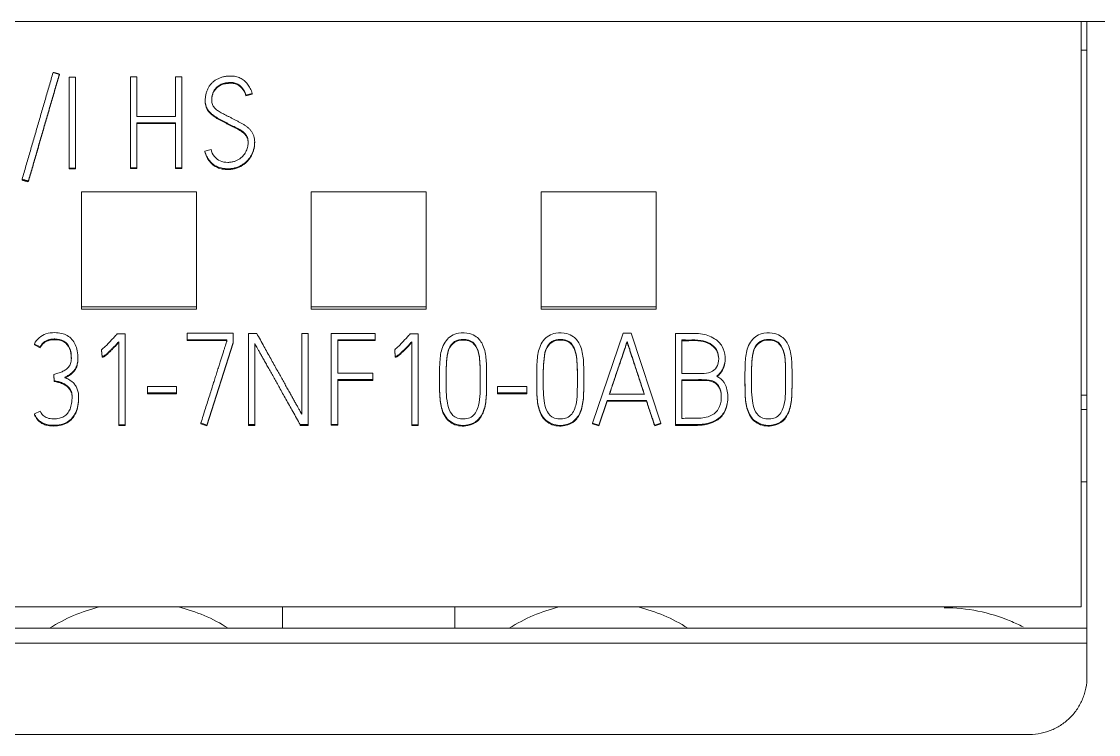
# Model space of a CAD drawing. Header units: millimetres. Extents: x 4137 to 6698, y 1400 to 3585.
# Drawn here: x 5436.01 to 5454.75, y 3075.38 to 3087.78 of the extents above; entities that cross this region are included whole.
import ezdxf

# ---------------------------------------------------------------- set-up
doc = ezdxf.new("R2010")
doc.units = ezdxf.units.MM
doc.layers.add('000-PI-Oprema', color=30, linetype='Continuous', lineweight=5)

msp = doc.modelspace()

# ---------------------------------------------------------------- linework, layer by layer
at = {"layer": '000-PI-Oprema', "color": 0, "linetype": 'ByBlock', "lineweight": 0}
for p, q in [((5454.448, 3087.785), (5429.648, 3087.785)), ((5454.448, 3087.785), (5454.548, 3087.785)), ((5454.448, 3077.602), (5454.448, 3087.785)), ((5459.448, 3087.785), (5454.548, 3087.785)), ((5454.548, 3087.285), (5454.448, 3087.285)), ((5436.664, 3086.87), (5436.664, 3086.858)), ((5437.904, 3086.822), (5437.904, 3085.239)), ((5438.015, 3086.822), (5437.904, 3086.822)), ((5438.015, 3086.135), (5438.015, 3086.822)), ((5438.798, 3086.822), (5438.685, 3086.822)), ((5438.685, 3086.822), (5438.685, 3086.135)), ((5438.798, 3085.239), (5438.798, 3086.822)), ((5439.912, 3086.503), (5440.021, 3086.533)), ((5439.912, 3086.49), (5440.021, 3086.521)), ((5439.912, 3086.503), (5439.912, 3086.49)), ((5440.021, 3086.533), (5440.021, 3086.521)), ((5439.202, 3086.413), (5439.202, 3086.401)), ((5438.685, 3086.135), (5438.015, 3086.135)), ((5438.015, 3085.239), (5438.015, 3086.023)), ((5438.015, 3086.023), (5438.685, 3086.023)), ((5438.015, 3086.01), (5438.685, 3086.01)), ((5438.685, 3086.023), (5438.685, 3085.239)), ((5440.063, 3085.675), (5440.063, 3085.688)), ((5439.304, 3085.561), (5439.196, 3085.53)), ((5439.196, 3085.53), (5439.196, 3085.517)), ((5436.835, 3085.237), (5436.835, 3085.224)), ((5436.945, 3085.237), (5436.945, 3085.224)), ((5437.904, 3085.239), (5437.904, 3085.226)), ((5437.904, 3085.239), (5438.015, 3085.239)), ((5437.904, 3085.226), (5438.015, 3085.226)), ((5438.015, 3085.239), (5438.015, 3085.226)), ((5438.685, 3085.239), (5438.685, 3085.226)), ((5438.685, 3085.239), (5438.798, 3085.239)), ((5438.685, 3085.226), (5438.798, 3085.226)), ((5438.798, 3085.239), (5438.798, 3085.226)), ((5436.016, 3085.041), (5436.016, 3085.028)), ((5436.124, 3085.01), (5436.124, 3084.998)), ((5437.048, 3084.82), (5437.048, 3082.822)), ((5439.048, 3084.82), (5437.048, 3084.82)), ((5439.048, 3082.822), (5439.048, 3084.82)), ((5441.048, 3084.82), (5441.048, 3082.822)), ((5443.048, 3084.82), (5441.048, 3084.82)), ((5443.048, 3082.822), (5443.048, 3084.82)), ((5445.048, 3084.82), (5445.048, 3082.822)), ((5447.048, 3084.82), (5445.048, 3084.82)), ((5447.048, 3082.822), (5447.048, 3084.82)), ((5437.048, 3082.822), (5437.048, 3082.783)), ((5437.048, 3082.822), (5439.048, 3082.822)), ((5437.048, 3082.783), (5439.048, 3082.783)), ((5439.048, 3082.822), (5439.048, 3082.783)), ((5441.048, 3082.822), (5441.048, 3082.783)), ((5441.048, 3082.822), (5443.048, 3082.822)), ((5441.048, 3082.783), (5443.048, 3082.783)), ((5443.048, 3082.822), (5443.048, 3082.783)), ((5445.048, 3082.822), (5445.048, 3082.783)), ((5445.048, 3082.822), (5447.048, 3082.822)), ((5445.048, 3082.783), (5447.048, 3082.783)), ((5447.048, 3082.822), (5447.048, 3082.783)), ((5437.669, 3082.352), (5437.809, 3082.352)), ((5437.809, 3082.352), (5437.809, 3080.771)), ((5438.889, 3082.363), (5438.889, 3082.25)), ((5439.688, 3082.363), (5438.889, 3082.363)), ((5439.688, 3082.202), (5439.688, 3082.363)), ((5439.955, 3082.36), (5439.955, 3080.773)), ((5440.099, 3082.36), (5439.955, 3082.36)), ((5440.995, 3082.36), (5440.882, 3082.36)), ((5440.882, 3082.36), (5440.882, 3080.956)), ((5440.995, 3080.773), (5440.995, 3082.36)), ((5441.397, 3082.36), (5441.397, 3080.778)), ((5442.158, 3082.36), (5441.397, 3082.36)), ((5442.158, 3082.248), (5442.158, 3082.36)), ((5442.768, 3082.352), (5442.908, 3082.352)), ((5442.908, 3082.352), (5442.908, 3080.771)), ((5446.474, 3082.363), (5445.944, 3080.798)), ((5446.616, 3082.363), (5446.474, 3082.363)), ((5447.134, 3080.798), (5446.616, 3082.363)), ((5447.384, 3080.773), (5447.384, 3082.358)), ((5436.229, 3082.176), (5436.229, 3082.163)), ((5436.229, 3082.176), (5436.331, 3082.125)), ((5436.229, 3082.163), (5436.331, 3082.112)), ((5436.331, 3082.125), (5436.331, 3082.112)), ((5437.698, 3080.771), (5437.698, 3082.215)), ((5438.889, 3082.25), (5438.889, 3082.238)), ((5438.889, 3082.25), (5439.577, 3082.25)), ((5438.889, 3082.238), (5439.577, 3082.238)), ((5439.233, 3080.767), (5439.688, 3082.202)), ((5439.233, 3080.754), (5439.688, 3082.189)), ((5439.577, 3082.25), (5439.577, 3082.22)), ((5439.688, 3082.202), (5439.688, 3082.189)), ((5440.066, 3080.773), (5440.066, 3082.182)), ((5441.51, 3081.667), (5441.51, 3082.248)), ((5441.51, 3082.248), (5442.158, 3082.248)), ((5441.51, 3082.236), (5442.158, 3082.236)), ((5442.158, 3082.248), (5442.158, 3082.236)), ((5442.797, 3080.771), (5442.797, 3082.215)), ((5446.545, 3082.222), (5446.545, 3082.209)), ((5447.497, 3082.246), (5447.497, 3081.665)), ((5436.985, 3081.915), (5436.985, 3081.936)), ((5437.4, 3082.077), (5437.4, 3082.064)), ((5437.407, 3081.96), (5437.4, 3082.077)), ((5437.407, 3081.947), (5437.4, 3082.064)), ((5437.407, 3081.96), (5437.407, 3081.947)), ((5442.5, 3082.077), (5442.5, 3082.064)), ((5442.507, 3081.96), (5442.5, 3082.077)), ((5442.507, 3081.947), (5442.5, 3082.064)), ((5442.507, 3081.96), (5442.507, 3081.947)), ((5448.252, 3081.91), (5448.252, 3081.931)), ((5436.568, 3081.647), (5436.568, 3081.635)), ((5436.568, 3081.647), (5436.575, 3081.537)), ((5436.568, 3081.635), (5436.575, 3081.525)), ((5442.118, 3081.667), (5441.51, 3081.667)), ((5441.51, 3080.778), (5441.51, 3081.557)), ((5441.51, 3081.557), (5442.118, 3081.557)), ((5442.118, 3081.557), (5442.118, 3081.667)), ((5442.118, 3081.557), (5442.118, 3081.544)), ((5443.281, 3081.624), (5443.281, 3081.612)), ((5444.1, 3081.581), (5444.1, 3081.593)), ((5444.972, 3081.624), (5444.972, 3081.612)), ((5445.791, 3081.581), (5445.791, 3081.593)), ((5447.497, 3081.555), (5447.497, 3080.883)), ((5448.596, 3081.624), (5448.596, 3081.612)), ((5449.415, 3081.581), (5449.415, 3081.593)), ((5436.575, 3081.537), (5436.575, 3081.525)), ((5438.199, 3081.436), (5438.199, 3081.324)), ((5438.705, 3081.436), (5438.199, 3081.436)), ((5438.705, 3081.324), (5438.705, 3081.436)), ((5441.51, 3081.544), (5442.118, 3081.544)), ((5444.291, 3081.436), (5444.291, 3081.324)), ((5444.797, 3081.436), (5444.291, 3081.436)), ((5444.797, 3081.324), (5444.797, 3081.436)), ((5436.999, 3081.228), (5436.999, 3081.25)), ((5438.199, 3081.324), (5438.199, 3081.311)), ((5438.199, 3081.324), (5438.705, 3081.324)), ((5438.199, 3081.311), (5438.705, 3081.311)), ((5438.705, 3081.324), (5438.705, 3081.311)), ((5444.291, 3081.324), (5444.291, 3081.311)), ((5444.291, 3081.324), (5444.797, 3081.324)), ((5444.291, 3081.311), (5444.797, 3081.311)), ((5444.797, 3081.324), (5444.797, 3081.311)), ((5446.051, 3080.762), (5446.197, 3081.192)), ((5446.051, 3080.75), (5446.197, 3081.179)), ((5446.197, 3081.192), (5446.197, 3081.179)), ((5446.197, 3081.192), (5446.883, 3081.192)), ((5446.197, 3081.179), (5446.883, 3081.179)), ((5446.845, 3081.304), (5446.235, 3081.304)), ((5446.883, 3081.192), (5446.883, 3081.179)), ((5448.297, 3081.238), (5448.297, 3081.251)), ((5454.448, 3081.285), (5454.548, 3081.285)), ((5436.331, 3081.009), (5436.229, 3080.963)), ((5454.448, 3081.035), (5454.548, 3081.035)), ((5436.229, 3080.963), (5436.229, 3080.95)), ((5439.127, 3080.802), (5439.127, 3080.789)), ((5439.127, 3080.802), (5439.233, 3080.767)), ((5437.698, 3080.771), (5437.698, 3080.759)), ((5437.809, 3080.771), (5437.698, 3080.771)), ((5437.809, 3080.759), (5437.698, 3080.759)), ((5437.809, 3080.771), (5437.809, 3080.759)), ((5439.127, 3080.789), (5439.233, 3080.754)), ((5439.233, 3080.767), (5439.233, 3080.754)), ((5439.955, 3080.773), (5440.066, 3080.773)), ((5439.955, 3080.773), (5439.955, 3080.761)), ((5439.955, 3080.761), (5440.066, 3080.761)), ((5440.066, 3080.773), (5440.066, 3080.761)), ((5440.856, 3080.773), (5440.856, 3080.761)), ((5440.856, 3080.773), (5440.995, 3080.773)), ((5440.856, 3080.761), (5440.995, 3080.761)), ((5440.995, 3080.773), (5440.995, 3080.761)), ((5441.397, 3080.778), (5441.397, 3080.765)), ((5441.397, 3080.778), (5441.51, 3080.778)), ((5441.397, 3080.765), (5441.51, 3080.765)), ((5441.51, 3080.778), (5441.51, 3080.765)), ((5442.908, 3080.771), (5442.797, 3080.771)), ((5442.797, 3080.771), (5442.797, 3080.759)), ((5442.908, 3080.759), (5442.797, 3080.759)), ((5442.908, 3080.771), (5442.908, 3080.759)), ((5445.944, 3080.798), (5445.944, 3080.785)), ((5445.944, 3080.798), (5446.051, 3080.762)), ((5445.944, 3080.785), (5446.051, 3080.75)), ((5446.051, 3080.762), (5446.051, 3080.75)), ((5447.025, 3080.762), (5447.134, 3080.798)), ((5447.025, 3080.75), (5447.134, 3080.785)), ((5447.025, 3080.762), (5447.025, 3080.75)), ((5447.134, 3080.798), (5447.134, 3080.785)), ((5447.384, 3080.773), (5447.384, 3080.761)), ((5454.448, 3079.78), (5454.548, 3079.78)), ((5454.448, 3077.602), (5429.648, 3077.602)), ((5440.548, 3077.602), (5440.548, 3077.234)), ((5443.548, 3077.602), (5443.548, 3077.234)), ((5454.548, 3077.234), (5429.548, 3077.234)), ((5454.548, 3076.97), (5429.548, 3076.97)), ((5430.548, 3075.385), (5453.548, 3075.385)), ((5453.552, 3075.385), (5453.551, 3075.385))]:
    msp.add_line(p, q, dxfattribs=at)
for centre, start, end in [((5438.048, 3074.785), 103.753, 122.3801), ((5438.048, 3074.785), 57.6199, 76.247), ((5446.048, 3074.785), 103.753, 122.3801), ((5446.048, 3074.785), 57.6199, 76.247)]:
    msp.add_arc(centre, 2.9, start, end, dxfattribs=at)
for points, knots in [([(5454.548, 3076.97), (5454.548, 3079.491), (5454.548, 3083.097), (5454.548, 3086.7), (5454.548, 3087.785)], [0, 0, 0, 0, 0.698854, 1, 1, 1, 1]), ([(5440.021, 3086.533), (5440.012, 3086.564), (5439.99, 3086.622), (5439.942, 3086.698), (5439.883, 3086.76), (5439.814, 3086.805), (5439.735, 3086.832), (5439.657, 3086.839), (5439.586, 3086.835), (5439.523, 3086.825), (5439.466, 3086.809), (5439.413, 3086.786), (5439.365, 3086.757), (5439.323, 3086.723), (5439.288, 3086.682), (5439.257, 3086.637), (5439.233, 3086.586), (5439.215, 3086.531), (5439.205, 3086.472), (5439.201, 3086.413), (5439.205, 3086.359), (5439.216, 3086.311), (5439.235, 3086.269), (5439.261, 3086.232), (5439.292, 3086.198), (5439.327, 3086.167), (5439.365, 3086.139), (5439.407, 3086.112), (5439.452, 3086.088), (5439.499, 3086.065), (5439.546, 3086.04), (5439.592, 3086.014), (5439.638, 3085.99), (5439.682, 3085.968), (5439.725, 3085.947), (5439.767, 3085.927), (5439.805, 3085.905), (5439.84, 3085.883), (5439.872, 3085.858), (5439.898, 3085.831), (5439.921, 3085.802), (5439.939, 3085.769), (5439.948, 3085.73), (5439.951, 3085.691), (5439.949, 3085.652), (5439.942, 3085.615), (5439.932, 3085.575), (5439.917, 3085.535), (5439.896, 3085.497), (5439.871, 3085.461), (5439.84, 3085.427), (5439.803, 3085.397), (5439.76, 3085.371), (5439.711, 3085.35), (5439.655, 3085.338), (5439.571, 3085.333), (5439.461, 3085.348), (5439.353, 3085.434), (5439.313, 3085.516), (5439.304, 3085.561)], [0, 0, 0, 0, 0.029502, 0.056552, 0.082213, 0.107035, 0.131706, 0.157625, 0.177725, 0.196768, 0.215008, 0.232485, 0.249262, 0.265692, 0.282067, 0.298646, 0.315747, 0.333416, 0.35172, 0.370963, 0.387214, 0.402039, 0.415923, 0.429557, 0.443355, 0.457518, 0.472137, 0.48722, 0.502837, 0.518847, 0.535063, 0.551489, 0.567151, 0.582304, 0.596956, 0.611001, 0.624363, 0.637091, 0.649186, 0.660727, 0.671894, 0.683121, 0.695107, 0.708316, 0.719066, 0.730707, 0.743348, 0.756492, 0.769735, 0.783289, 0.797204, 0.811603, 0.826753, 0.842746, 0.859925, 0.878764, 0.920226, 0.957605, 1, 1, 1, 1]), ([(5439.196, 3085.53), (5439.205, 3085.498), (5439.228, 3085.439), (5439.277, 3085.361), (5439.34, 3085.299), (5439.415, 3085.255), (5439.502, 3085.229), (5439.587, 3085.222), (5439.664, 3085.227), (5439.731, 3085.24), (5439.792, 3085.263), (5439.847, 3085.293), (5439.897, 3085.328), (5439.94, 3085.369), (5439.977, 3085.415), (5440.008, 3085.465), (5440.032, 3085.518), (5440.05, 3085.574), (5440.061, 3085.631), (5440.065, 3085.689), (5440.061, 3085.745), (5440.049, 3085.798), (5440.027, 3085.845), (5439.999, 3085.886), (5439.966, 3085.923), (5439.928, 3085.955), (5439.886, 3085.985), (5439.842, 3086.013), (5439.794, 3086.037), (5439.744, 3086.062), (5439.695, 3086.087), (5439.648, 3086.112), (5439.603, 3086.136), (5439.561, 3086.157), (5439.52, 3086.178), (5439.482, 3086.197), (5439.447, 3086.218), (5439.415, 3086.239), (5439.386, 3086.261), (5439.362, 3086.285), (5439.341, 3086.312), (5439.326, 3086.341), (5439.317, 3086.375), (5439.314, 3086.42), (5439.318, 3086.473), (5439.33, 3086.531), (5439.351, 3086.578), (5439.379, 3086.617), (5439.409, 3086.65), (5439.443, 3086.675), (5439.479, 3086.694), (5439.517, 3086.709), (5439.554, 3086.717), (5439.59, 3086.721), (5439.622, 3086.724), (5439.655, 3086.726), (5439.689, 3086.723), (5439.726, 3086.716), (5439.758, 3086.703), (5439.787, 3086.686), (5439.813, 3086.667), (5439.835, 3086.645), (5439.854, 3086.622), (5439.871, 3086.598), (5439.885, 3086.573), (5439.896, 3086.548), (5439.905, 3086.525), (5439.91, 3086.51), (5439.912, 3086.503)], [0, 0, 0, 0, 0.030216, 0.057834, 0.084112, 0.110126, 0.13699, 0.166062, 0.187444, 0.207786, 0.227532, 0.246694, 0.265147, 0.28321, 0.301078, 0.318906, 0.33698, 0.354995, 0.372624, 0.390132, 0.408102, 0.424528, 0.439934, 0.454952, 0.469937, 0.485134, 0.500714, 0.516729, 0.533253, 0.550073, 0.566929, 0.583824, 0.598837, 0.613277, 0.627146, 0.64033, 0.652736, 0.664395, 0.675364, 0.685785, 0.695827, 0.705789, 0.716159, 0.727332, 0.74751, 0.765141, 0.780786, 0.795151, 0.808601, 0.821478, 0.833928, 0.845962, 0.857807, 0.868933, 0.878649, 0.88698, 0.899043, 0.910208, 0.920757, 0.930874, 0.940594, 0.950061, 0.959303, 0.96829, 0.9771, 0.985473, 0.993098, 1, 1, 1, 1]), ([(5439.315, 3086.405), (5439.316, 3086.425), (5439.318, 3086.463), (5439.33, 3086.518), (5439.351, 3086.565), (5439.379, 3086.604), (5439.409, 3086.637), (5439.443, 3086.662), (5439.479, 3086.682), (5439.517, 3086.696), (5439.554, 3086.704), (5439.59, 3086.708), (5439.622, 3086.711), (5439.655, 3086.713), (5439.689, 3086.711), (5439.726, 3086.703), (5439.758, 3086.69), (5439.787, 3086.673), (5439.813, 3086.654), (5439.835, 3086.632), (5439.854, 3086.609), (5439.871, 3086.585), (5439.885, 3086.56), (5439.896, 3086.535), (5439.905, 3086.512), (5439.91, 3086.497), (5439.912, 3086.49)], [0, 0, 0, 0, 0.065823, 0.131059, 0.188942, 0.242091, 0.291852, 0.339495, 0.385558, 0.430084, 0.473906, 0.515072, 0.551021, 0.581842, 0.626473, 0.667782, 0.706813, 0.744244, 0.780205, 0.815232, 0.849428, 0.882676, 0.915274, 0.946254, 0.974465, 1, 1, 1, 1]), ([(5439.202, 3086.407), (5439.202, 3086.404), (5439.202, 3086.383), (5439.205, 3086.346), (5439.216, 3086.298), (5439.235, 3086.256), (5439.261, 3086.219), (5439.292, 3086.185), (5439.327, 3086.154), (5439.365, 3086.126), (5439.407, 3086.1), (5439.452, 3086.076), (5439.499, 3086.052), (5439.546, 3086.027), (5439.592, 3086.002), (5439.638, 3085.977), (5439.682, 3085.955), (5439.725, 3085.935), (5439.767, 3085.915), (5439.805, 3085.893), (5439.84, 3085.87), (5439.872, 3085.846), (5439.898, 3085.819), (5439.921, 3085.789), (5439.939, 3085.756), (5439.948, 3085.718), (5439.95, 3085.691), (5439.95, 3085.677)], [0, 0, 0, 0, 0.008262, 0.056111, 0.099761, 0.14064, 0.180782, 0.221408, 0.263107, 0.306149, 0.350557, 0.396538, 0.443676, 0.491422, 0.539784, 0.585899, 0.630514, 0.673652, 0.715005, 0.754346, 0.79182, 0.827432, 0.861414, 0.894293, 0.927346, 0.962637, 1, 1, 1, 1]), ([(5439.196, 3085.517), (5439.205, 3085.486), (5439.228, 3085.426), (5439.277, 3085.348), (5439.34, 3085.287), (5439.415, 3085.242), (5439.502, 3085.216), (5439.587, 3085.209), (5439.664, 3085.214), (5439.731, 3085.227), (5439.792, 3085.25), (5439.847, 3085.28), (5439.897, 3085.316), (5439.94, 3085.356), (5439.977, 3085.402), (5440.008, 3085.452), (5440.032, 3085.506), (5440.05, 3085.561), (5440.061, 3085.618), (5440.063, 3085.657), (5440.063, 3085.677), (5440.063, 3085.677)], [0, 0, 0, 0, 0.077352, 0.148056, 0.215328, 0.281923, 0.350695, 0.425118, 0.479856, 0.531932, 0.582482, 0.631538, 0.678776, 0.725017, 0.770759, 0.816399, 0.862669, 0.908787, 0.953917, 0.998739, 1, 1, 1, 1]), ([(5436.759, 3081.597), (5436.768, 3081.601), (5436.786, 3081.61), (5436.813, 3081.626), (5436.839, 3081.642), (5436.865, 3081.66), (5436.89, 3081.681), (5436.913, 3081.704), (5436.934, 3081.731), (5436.951, 3081.761), (5436.967, 3081.794), (5436.978, 3081.832), (5436.984, 3081.876), (5436.987, 3081.951), (5436.979, 3082.051), (5436.945, 3082.167), (5436.886, 3082.26), (5436.804, 3082.327), (5436.699, 3082.367), (5436.572, 3082.378), (5436.434, 3082.363), (5436.306, 3082.292), (5436.248, 3082.219), (5436.229, 3082.176)], [0, 0, 0, 0, 0.019459, 0.039301, 0.05955, 0.080105, 0.100989, 0.122386, 0.144292, 0.16684, 0.190353, 0.215738, 0.244087, 0.27581, 0.363621, 0.439823, 0.508996, 0.575574, 0.644592, 0.722009, 0.822031, 0.909956, 1, 1, 1, 1]), ([(5437.4, 3082.077), (5437.42, 3082.093), (5437.456, 3082.125), (5437.511, 3082.181), (5437.563, 3082.236), (5437.618, 3082.295), (5437.651, 3082.332), (5437.669, 3082.352)], [0, 0, 0, 0, 0.198846, 0.377684, 0.606339, 0.795382, 1, 1, 1, 1]), ([(5440.882, 3080.956), (5440.877, 3080.965), (5440.866, 3080.986), (5440.845, 3081.023), (5440.82, 3081.069), (5440.789, 3081.123), (5440.755, 3081.183), (5440.718, 3081.249), (5440.678, 3081.321), (5440.635, 3081.397), (5440.591, 3081.476), (5440.546, 3081.558), (5440.5, 3081.64), (5440.432, 3081.761), (5440.34, 3081.926), (5440.222, 3082.139), (5440.141, 3082.285), (5440.099, 3082.36)], [0, 0, 0, 0, 0.019057, 0.045144, 0.078261, 0.117077, 0.160259, 0.207807, 0.259003, 0.31313, 0.370188, 0.428711, 0.487234, 0.545757, 0.688172, 0.839586, 1, 1, 1, 1]), ([(5442.5, 3082.077), (5442.519, 3082.093), (5442.556, 3082.125), (5442.61, 3082.181), (5442.663, 3082.236), (5442.717, 3082.295), (5442.751, 3082.332), (5442.768, 3082.352)], [0, 0, 0, 0, 0.198846, 0.377684, 0.606339, 0.795382, 1, 1, 1, 1]), ([(5443.611, 3082.363), (5443.568, 3082.355), (5443.444, 3082.314), (5443.31, 3082.122), (5443.278, 3081.825), (5443.282, 3081.528), (5443.281, 3081.273), (5443.311, 3081.063), (5443.371, 3080.898), (5443.553, 3080.764), (5443.755, 3080.745), (5443.959, 3080.84), (5444.069, 3081.034), (5444.1, 3081.267), (5444.1, 3081.522), (5444.101, 3081.776), (5444.089, 3081.989), (5444.036, 3082.174), (5443.945, 3082.3), (5443.785, 3082.372), (5443.674, 3082.374), (5443.611, 3082.363)], [0, 0, 0, 0, 0.03125, 0.09375, 0.15625, 0.25, 0.3125, 0.34375, 0.40625, 0.4375, 0.5, 0.546875, 0.59375, 0.65625, 0.71875, 0.78125, 0.84375, 0.875, 0.921875, 0.953125, 1, 1, 1, 1]), ([(5445.302, 3082.363), (5445.259, 3082.355), (5445.135, 3082.314), (5445.001, 3082.122), (5444.969, 3081.825), (5444.973, 3081.528), (5444.972, 3081.273), (5445.002, 3081.063), (5445.062, 3080.898), (5445.244, 3080.764), (5445.446, 3080.745), (5445.65, 3080.84), (5445.76, 3081.034), (5445.791, 3081.267), (5445.791, 3081.522), (5445.792, 3081.776), (5445.78, 3081.989), (5445.727, 3082.174), (5445.636, 3082.3), (5445.476, 3082.372), (5445.365, 3082.374), (5445.302, 3082.363)], [0, 0, 0, 0, 0.03125, 0.09375, 0.15625, 0.25, 0.3125, 0.34375, 0.40625, 0.4375, 0.5, 0.546875, 0.59375, 0.65625, 0.71875, 0.78125, 0.84375, 0.875, 0.921875, 0.953125, 1, 1, 1, 1]), ([(5447.384, 3082.358), (5447.443, 3082.359), (5447.589, 3082.356), (5447.822, 3082.369), (5448.057, 3082.297), (5448.212, 3082.142), (5448.262, 3081.962), (5448.244, 3081.8), (5448.181, 3081.685), (5448.13, 3081.637), (5448.106, 3081.619)], [0, 0, 0, 0, 0.121799, 0.300471, 0.478612, 0.608153, 0.736749, 0.853072, 0.938599, 1, 1, 1, 1]), ([(5448.926, 3082.363), (5448.883, 3082.355), (5448.759, 3082.314), (5448.625, 3082.122), (5448.593, 3081.825), (5448.597, 3081.528), (5448.596, 3081.273), (5448.626, 3081.063), (5448.686, 3080.898), (5448.868, 3080.764), (5449.07, 3080.745), (5449.274, 3080.84), (5449.384, 3081.034), (5449.415, 3081.267), (5449.415, 3081.522), (5449.416, 3081.776), (5449.404, 3081.989), (5449.351, 3082.174), (5449.26, 3082.3), (5449.1, 3082.372), (5448.989, 3082.374), (5448.926, 3082.363)], [0, 0, 0, 0, 0.03125, 0.09375, 0.15625, 0.25, 0.3125, 0.34375, 0.40625, 0.4375, 0.5, 0.546875, 0.59375, 0.65625, 0.71875, 0.78125, 0.84375, 0.875, 0.921875, 0.953125, 1, 1, 1, 1]), ([(5436.331, 3082.125), (5436.336, 3082.134), (5436.346, 3082.152), (5436.363, 3082.176), (5436.382, 3082.197), (5436.403, 3082.213), (5436.424, 3082.228), (5436.446, 3082.239), (5436.468, 3082.247), (5436.491, 3082.254), (5436.515, 3082.258), (5436.538, 3082.261), (5436.561, 3082.263), (5436.631, 3082.265), (5436.75, 3082.246), (5436.862, 3082.104), (5436.875, 3081.971), (5436.871, 3081.878), (5436.862, 3081.838), (5436.846, 3081.804), (5436.825, 3081.774), (5436.801, 3081.749), (5436.774, 3081.727), (5436.743, 3081.709), (5436.711, 3081.693), (5436.676, 3081.68), (5436.64, 3081.669), (5436.604, 3081.658), (5436.58, 3081.651), (5436.568, 3081.647)], [0, 0, 0, 0, 0.025161, 0.048595, 0.070641, 0.091589, 0.111603, 0.13094, 0.14993, 0.168791, 0.187661, 0.206323, 0.224495, 0.242226, 0.372375, 0.490579, 0.643633, 0.679942, 0.712328, 0.741834, 0.769901, 0.797396, 0.824894, 0.852838, 0.881452, 0.911007, 0.940973, 0.970636, 1, 1, 1, 1]), ([(5436.331, 3082.112), (5436.336, 3082.122), (5436.346, 3082.139), (5436.363, 3082.164), (5436.382, 3082.184), (5436.403, 3082.201), (5436.424, 3082.215), (5436.446, 3082.226), (5436.468, 3082.234), (5436.491, 3082.241), (5436.515, 3082.246), (5436.538, 3082.249), (5436.561, 3082.251), (5436.631, 3082.252), (5436.75, 3082.233), (5436.859, 3082.095), (5436.872, 3081.985), (5436.872, 3081.925)], [0, 0, 0, 0, 0.039855, 0.076975, 0.111896, 0.145077, 0.176779, 0.207409, 0.237489, 0.267365, 0.297255, 0.326816, 0.355601, 0.383686, 0.589842, 0.777078, 1, 1, 1, 1]), ([(5437.698, 3082.215), (5437.68, 3082.196), (5437.647, 3082.161), (5437.6, 3082.113), (5437.561, 3082.073), (5437.529, 3082.041), (5437.501, 3082.015), (5437.478, 3081.995), (5437.459, 3081.98), (5437.444, 3081.97), (5437.432, 3081.964), (5437.422, 3081.962), (5437.414, 3081.96), (5437.409, 3081.96), (5437.407, 3081.96)], [0, 0, 0, 0, 0.200504, 0.370797, 0.510902, 0.6264, 0.722885, 0.800448, 0.861213, 0.907383, 0.939504, 0.963232, 0.983337, 1, 1, 1, 1]), ([(5437.698, 3082.202), (5437.68, 3082.183), (5437.647, 3082.148), (5437.6, 3082.1), (5437.561, 3082.06), (5437.529, 3082.028), (5437.501, 3082.003), (5437.478, 3081.982), (5437.459, 3081.968), (5437.444, 3081.957), (5437.432, 3081.952), (5437.422, 3081.949), (5437.414, 3081.948), (5437.409, 3081.947), (5437.407, 3081.947)], [0, 0, 0, 0, 0.200504, 0.370797, 0.510902, 0.6264, 0.722885, 0.800448, 0.861213, 0.907383, 0.939504, 0.963232, 0.983337, 1, 1, 1, 1]), ([(5439.577, 3082.22), (5439.576, 3082.217), (5439.572, 3082.206), (5439.565, 3082.184), (5439.554, 3082.15), (5439.54, 3082.105), (5439.522, 3082.051), (5439.502, 3081.988), (5439.48, 3081.918), (5439.456, 3081.843), (5439.431, 3081.762), (5439.404, 3081.677), (5439.377, 3081.591), (5439.335, 3081.461), (5439.279, 3081.282), (5439.205, 3081.048), (5439.153, 3080.886), (5439.127, 3080.802)], [0, 0, 0, 0, 0.006664, 0.022274, 0.046836, 0.07897, 0.117297, 0.161819, 0.211415, 0.264968, 0.322476, 0.382404, 0.443215, 0.50491, 0.65714, 0.82217, 1, 1, 1, 1]), ([(5440.066, 3082.182), (5440.07, 3082.174), (5440.081, 3082.153), (5440.1, 3082.118), (5440.126, 3082.073), (5440.156, 3082.02), (5440.19, 3081.959), (5440.227, 3081.893), (5440.268, 3081.822), (5440.31, 3081.746), (5440.354, 3081.666), (5440.4, 3081.584), (5440.447, 3081.502), (5440.516, 3081.379), (5440.609, 3081.212), (5440.73, 3080.997), (5440.813, 3080.85), (5440.856, 3080.773)], [0, 0, 0, 0, 0.017881, 0.043036, 0.075471, 0.113785, 0.156579, 0.203853, 0.254825, 0.308715, 0.365522, 0.423995, 0.482881, 0.542179, 0.685414, 0.838021, 1, 1, 1, 1]), ([(5442.797, 3082.215), (5442.779, 3082.196), (5442.746, 3082.161), (5442.7, 3082.113), (5442.661, 3082.073), (5442.628, 3082.041), (5442.6, 3082.015), (5442.577, 3081.995), (5442.558, 3081.98), (5442.543, 3081.97), (5442.531, 3081.964), (5442.521, 3081.962), (5442.514, 3081.96), (5442.509, 3081.96), (5442.507, 3081.96)], [0, 0, 0, 0, 0.200504, 0.370797, 0.510902, 0.6264, 0.722885, 0.800448, 0.861213, 0.907383, 0.939504, 0.963232, 0.983337, 1, 1, 1, 1]), ([(5442.797, 3082.202), (5442.779, 3082.183), (5442.746, 3082.148), (5442.7, 3082.1), (5442.661, 3082.06), (5442.628, 3082.028), (5442.6, 3082.003), (5442.577, 3081.982), (5442.558, 3081.968), (5442.543, 3081.957), (5442.531, 3081.952), (5442.521, 3081.949), (5442.514, 3081.948), (5442.509, 3081.947), (5442.507, 3081.947)], [0, 0, 0, 0, 0.200504, 0.370797, 0.510902, 0.6264, 0.722885, 0.800448, 0.861213, 0.907383, 0.939504, 0.963232, 0.983337, 1, 1, 1, 1]), ([(5443.837, 3082.222), (5443.807, 3082.24), (5443.718, 3082.263), (5443.573, 3082.255), (5443.43, 3082.121), (5443.405, 3081.922), (5443.392, 3081.716), (5443.395, 3081.538), (5443.395, 3081.363), (5443.404, 3081.205), (5443.437, 3081.032), (5443.521, 3080.907), (5443.681, 3080.862), (5443.873, 3080.889), (5443.974, 3081.11), (5443.989, 3081.347), (5443.989, 3081.596), (5443.988, 3081.823), (5443.972, 3081.999), (5443.929, 3082.134), (5443.867, 3082.204), (5443.837, 3082.222)], [0, 0, 0, 0, 0.03125, 0.078125, 0.125, 0.1875, 0.25, 0.3125, 0.34375, 0.40625, 0.453125, 0.5, 0.53125, 0.59375, 0.65625, 0.71875, 0.8125, 0.875, 0.921875, 0.96875, 1, 1, 1, 1]), ([(5443.837, 3082.209), (5443.807, 3082.228), (5443.718, 3082.25), (5443.573, 3082.243), (5443.43, 3082.108), (5443.405, 3081.91), (5443.395, 3081.746), (5443.394, 3081.649), (5443.394, 3081.622)], [0, 0, 0, 0, 0.114194, 0.285486, 0.456777, 0.685166, 0.913555, 1, 1, 1, 1]), ([(5443.989, 3081.535), (5443.989, 3081.563), (5443.989, 3081.661), (5443.988, 3081.81), (5443.972, 3081.986), (5443.929, 3082.122), (5443.867, 3082.191), (5443.837, 3082.209)], [0, 0, 0, 0, 0.115044, 0.410029, 0.631268, 0.852507, 1, 1, 1, 1]), ([(5445.528, 3082.222), (5445.498, 3082.24), (5445.409, 3082.263), (5445.264, 3082.255), (5445.121, 3082.121), (5445.096, 3081.922), (5445.083, 3081.716), (5445.086, 3081.538), (5445.086, 3081.363), (5445.095, 3081.205), (5445.128, 3081.032), (5445.212, 3080.907), (5445.372, 3080.862), (5445.564, 3080.889), (5445.665, 3081.11), (5445.68, 3081.347), (5445.68, 3081.596), (5445.678, 3081.823), (5445.663, 3081.999), (5445.62, 3082.134), (5445.558, 3082.204), (5445.528, 3082.222)], [0, 0, 0, 0, 0.03125, 0.078125, 0.125, 0.1875, 0.25, 0.3125, 0.34375, 0.40625, 0.453125, 0.5, 0.53125, 0.59375, 0.65625, 0.71875, 0.8125, 0.875, 0.921875, 0.96875, 1, 1, 1, 1]), ([(5445.528, 3082.209), (5445.498, 3082.228), (5445.409, 3082.25), (5445.264, 3082.243), (5445.121, 3082.108), (5445.096, 3081.91), (5445.086, 3081.746), (5445.085, 3081.649), (5445.085, 3081.622)], [0, 0, 0, 0, 0.114194, 0.285486, 0.456777, 0.685166, 0.913555, 1, 1, 1, 1]), ([(5445.68, 3081.535), (5445.68, 3081.563), (5445.68, 3081.661), (5445.678, 3081.81), (5445.663, 3081.986), (5445.62, 3082.122), (5445.558, 3082.191), (5445.528, 3082.209)], [0, 0, 0, 0, 0.115044, 0.410029, 0.631268, 0.852507, 1, 1, 1, 1]), ([(5446.235, 3081.304), (5446.246, 3081.336), (5446.268, 3081.402), (5446.301, 3081.5), (5446.334, 3081.599), (5446.367, 3081.696), (5446.399, 3081.79), (5446.429, 3081.877), (5446.457, 3081.959), (5446.482, 3082.033), (5446.504, 3082.098), (5446.522, 3082.152), (5446.535, 3082.192), (5446.543, 3082.213), (5446.545, 3082.222)], [0, 0, 0, 0, 0.106118, 0.213594, 0.322428, 0.429305, 0.530911, 0.627246, 0.716632, 0.797389, 0.869519, 0.929228, 0.972722, 1, 1, 1, 1]), ([(5446.239, 3081.304), (5446.249, 3081.332), (5446.269, 3081.393), (5446.301, 3081.488), (5446.334, 3081.587), (5446.367, 3081.684), (5446.399, 3081.777), (5446.429, 3081.865), (5446.457, 3081.946), (5446.482, 3082.02), (5446.504, 3082.085), (5446.522, 3082.139), (5446.535, 3082.179), (5446.543, 3082.201), (5446.545, 3082.209)], [0, 0, 0, 0, 0.09357, 0.202554, 0.312916, 0.421294, 0.524326, 0.622014, 0.712654, 0.794544, 0.867687, 0.928234, 0.972339, 1, 1, 1, 1]), ([(5446.545, 3082.222), (5446.548, 3082.213), (5446.555, 3082.192), (5446.568, 3082.152), (5446.586, 3082.098), (5446.606, 3082.033), (5446.631, 3081.959), (5446.657, 3081.877), (5446.686, 3081.79), (5446.717, 3081.696), (5446.749, 3081.599), (5446.781, 3081.501), (5446.814, 3081.402), (5446.835, 3081.336), (5446.845, 3081.304)], [0, 0, 0, 0, 0.027336, 0.070868, 0.130595, 0.202708, 0.283396, 0.372662, 0.4689, 0.570509, 0.677489, 0.786433, 0.893936, 1, 1, 1, 1]), ([(5446.545, 3082.209), (5446.548, 3082.201), (5446.555, 3082.179), (5446.568, 3082.139), (5446.586, 3082.085), (5446.606, 3082.02), (5446.631, 3081.946), (5446.657, 3081.865), (5446.686, 3081.777), (5446.717, 3081.684), (5446.749, 3081.587), (5446.781, 3081.488), (5446.812, 3081.393), (5446.832, 3081.332), (5446.841, 3081.304)], [0, 0, 0, 0, 0.02772, 0.071862, 0.132428, 0.205553, 0.287375, 0.377893, 0.475483, 0.578518, 0.686999, 0.797473, 0.906485, 1, 1, 1, 1]), ([(5447.497, 3081.665), (5447.546, 3081.665), (5447.631, 3081.665), (5447.761, 3081.666), (5447.89, 3081.66), (5448.035, 3081.683), (5448.133, 3081.807), (5448.148, 3081.95), (5448.105, 3082.093), (5447.989, 3082.198), (5447.816, 3082.253), (5447.648, 3082.244), (5447.538, 3082.246), (5447.497, 3082.246)], [0, 0, 0, 0, 0.089881, 0.159215, 0.241238, 0.333496, 0.41712, 0.515535, 0.593949, 0.688978, 0.794399, 0.924872, 1, 1, 1, 1]), ([(5448.14, 3081.909), (5448.14, 3081.922), (5448.136, 3081.977), (5448.105, 3082.08), (5447.989, 3082.185), (5447.816, 3082.24), (5447.648, 3082.232), (5447.538, 3082.234), (5447.497, 3082.233)], [0, 0, 0, 0, 0.046506, 0.200835, 0.387866, 0.595348, 0.852137, 1, 1, 1, 1]), ([(5449.152, 3082.222), (5449.122, 3082.24), (5449.033, 3082.263), (5448.887, 3082.255), (5448.745, 3082.121), (5448.72, 3081.922), (5448.707, 3081.716), (5448.71, 3081.538), (5448.71, 3081.363), (5448.718, 3081.205), (5448.752, 3081.032), (5448.836, 3080.907), (5448.996, 3080.862), (5449.187, 3080.889), (5449.289, 3081.11), (5449.304, 3081.347), (5449.304, 3081.596), (5449.302, 3081.823), (5449.287, 3081.999), (5449.243, 3082.134), (5449.182, 3082.204), (5449.152, 3082.222)], [0, 0, 0, 0, 0.03125, 0.078125, 0.125, 0.1875, 0.25, 0.3125, 0.34375, 0.40625, 0.453125, 0.5, 0.53125, 0.59375, 0.65625, 0.71875, 0.8125, 0.875, 0.921875, 0.96875, 1, 1, 1, 1]), ([(5449.152, 3082.209), (5449.122, 3082.228), (5449.033, 3082.25), (5448.887, 3082.243), (5448.745, 3082.108), (5448.72, 3081.91), (5448.709, 3081.746), (5448.709, 3081.649), (5448.709, 3081.622)], [0, 0, 0, 0, 0.114194, 0.285486, 0.456777, 0.685166, 0.913555, 1, 1, 1, 1]), ([(5449.304, 3081.535), (5449.304, 3081.563), (5449.304, 3081.661), (5449.302, 3081.81), (5449.287, 3081.986), (5449.243, 3082.122), (5449.182, 3082.191), (5449.152, 3082.209)], [0, 0, 0, 0, 0.115044, 0.410029, 0.631268, 0.852507, 1, 1, 1, 1]), ([(5436.759, 3081.584), (5436.768, 3081.588), (5436.786, 3081.598), (5436.813, 3081.613), (5436.839, 3081.629), (5436.865, 3081.647), (5436.89, 3081.668), (5436.913, 3081.692), (5436.934, 3081.718), (5436.951, 3081.748), (5436.967, 3081.782), (5436.978, 3081.82), (5436.984, 3081.863), (5436.985, 3081.894), (5436.985, 3081.911), (5436.985, 3081.912)], [0, 0, 0, 0, 0.070239, 0.141859, 0.214947, 0.289138, 0.36452, 0.44175, 0.520823, 0.60221, 0.68708, 0.778706, 0.881031, 0.995537, 1, 1, 1, 1]), ([(5448.252, 3081.912), (5448.253, 3081.866), (5448.239, 3081.778), (5448.181, 3081.673), (5448.13, 3081.624), (5448.106, 3081.606)], [0, 0, 0, 0, 0.39415, 0.746816, 1, 1, 1, 1]), ([(5436.229, 3080.963), (5436.232, 3080.955), (5436.24, 3080.939), (5436.253, 3080.915), (5436.268, 3080.891), (5436.286, 3080.867), (5436.308, 3080.845), (5436.333, 3080.825), (5436.362, 3080.808), (5436.394, 3080.792), (5436.429, 3080.779), (5436.469, 3080.769), (5436.515, 3080.764), (5436.59, 3080.761), (5436.69, 3080.77), (5436.803, 3080.813), (5436.892, 3080.887), (5436.956, 3080.989), (5436.992, 3081.116), (5437, 3081.223), (5436.998, 3081.299), (5436.992, 3081.339), (5436.983, 3081.375), (5436.97, 3081.408), (5436.955, 3081.439), (5436.936, 3081.467), (5436.914, 3081.493), (5436.889, 3081.517), (5436.86, 3081.538), (5436.828, 3081.558), (5436.795, 3081.578), (5436.771, 3081.59), (5436.759, 3081.597)], [0, 0, 0, 0, 0.016308, 0.03331, 0.051065, 0.069403, 0.088334, 0.108132, 0.128912, 0.150812, 0.174077, 0.199384, 0.227539, 0.258836, 0.339488, 0.411171, 0.480216, 0.552248, 0.632093, 0.724403, 0.750895, 0.775618, 0.798835, 0.820921, 0.842207, 0.86296, 0.883743, 0.90511, 0.927322, 0.95053, 0.974743, 1, 1, 1, 1]), ([(5443.281, 3081.612), (5443.281, 3081.565), (5443.282, 3081.434), (5443.281, 3081.26), (5443.311, 3081.05), (5443.371, 3080.885), (5443.553, 3080.751), (5443.755, 3080.733), (5443.959, 3080.827), (5444.069, 3081.021), (5444.1, 3081.254), (5444.1, 3081.448), (5444.1, 3081.557), (5444.1, 3081.581)], [0, 0, 0, 0, 0.065476, 0.18556, 0.245602, 0.365686, 0.425728, 0.545812, 0.635875, 0.725938, 0.846022, 0.966106, 1, 1, 1, 1]), ([(5444.972, 3081.612), (5444.972, 3081.565), (5444.973, 3081.434), (5444.972, 3081.26), (5445.002, 3081.05), (5445.062, 3080.885), (5445.244, 3080.751), (5445.446, 3080.733), (5445.65, 3080.827), (5445.76, 3081.021), (5445.791, 3081.254), (5445.791, 3081.448), (5445.791, 3081.557), (5445.791, 3081.581)], [0, 0, 0, 0, 0.065476, 0.18556, 0.245602, 0.365686, 0.425728, 0.545812, 0.635875, 0.725938, 0.846022, 0.966106, 1, 1, 1, 1]), ([(5448.106, 3081.619), (5448.159, 3081.589), (5448.257, 3081.507), (5448.305, 3081.31), (5448.291, 3081.112), (5448.212, 3080.925), (5448.052, 3080.822), (5447.887, 3080.778), (5447.727, 3080.772), (5447.559, 3080.774), (5447.442, 3080.773), (5447.384, 3080.773)], [0, 0, 0, 0, 0.103943, 0.238103, 0.352261, 0.47238, 0.599265, 0.688206, 0.785795, 0.892897, 1, 1, 1, 1]), ([(5447.497, 3080.883), (5447.537, 3080.883), (5447.64, 3080.884), (5447.781, 3080.882), (5447.934, 3080.898), (5448.068, 3080.952), (5448.177, 3081.094), (5448.189, 3081.264), (5448.168, 3081.426), (5448.054, 3081.546), (5447.877, 3081.558), (5447.692, 3081.554), (5447.562, 3081.555), (5447.497, 3081.555)], [0, 0, 0, 0, 0.066156, 0.175169, 0.23737, 0.32413, 0.412445, 0.52466, 0.605148, 0.683631, 0.78156, 0.89078, 1, 1, 1, 1]), ([(5448.596, 3081.612), (5448.596, 3081.565), (5448.597, 3081.434), (5448.596, 3081.26), (5448.626, 3081.05), (5448.686, 3080.885), (5448.868, 3080.751), (5449.07, 3080.733), (5449.274, 3080.827), (5449.384, 3081.021), (5449.415, 3081.254), (5449.415, 3081.448), (5449.415, 3081.557), (5449.415, 3081.581)], [0, 0, 0, 0, 0.065476, 0.18556, 0.245602, 0.365686, 0.425728, 0.545812, 0.635875, 0.725938, 0.846022, 0.966106, 1, 1, 1, 1]), ([(5436.575, 3081.537), (5436.587, 3081.535), (5436.611, 3081.531), (5436.647, 3081.522), (5436.683, 3081.511), (5436.718, 3081.498), (5436.751, 3081.482), (5436.783, 3081.462), (5436.812, 3081.439), (5436.836, 3081.411), (5436.858, 3081.38), (5436.874, 3081.345), (5436.884, 3081.305), (5436.888, 3081.236), (5436.88, 3081.148), (5436.855, 3081.047), (5436.811, 3080.968), (5436.745, 3080.911), (5436.66, 3080.88), (5436.578, 3080.873), (5436.508, 3080.877), (5436.458, 3080.887), (5436.416, 3080.905), (5436.381, 3080.932), (5436.352, 3080.967), (5436.337, 3080.994), (5436.331, 3081.009)], [0, 0, 0, 0, 0.02738, 0.055263, 0.083718, 0.112185, 0.140262, 0.168233, 0.196053, 0.223907, 0.252387, 0.281692, 0.312418, 0.345525, 0.437535, 0.514429, 0.579935, 0.641132, 0.706523, 0.782286, 0.825991, 0.863975, 0.897416, 0.929394, 0.963085, 1, 1, 1, 1]), ([(5436.575, 3081.525), (5436.587, 3081.523), (5436.611, 3081.518), (5436.647, 3081.509), (5436.683, 3081.499), (5436.718, 3081.485), (5436.751, 3081.469), (5436.783, 3081.449), (5436.812, 3081.426), (5436.836, 3081.399), (5436.858, 3081.367), (5436.874, 3081.332), (5436.884, 3081.292), (5436.886, 3081.259), (5436.886, 3081.24), (5436.886, 3081.236)], [0, 0, 0, 0, 0.076955, 0.155321, 0.235296, 0.315307, 0.39422, 0.472835, 0.551025, 0.629313, 0.709358, 0.791722, 0.878079, 0.97113, 1, 1, 1, 1]), ([(5448.183, 3081.235), (5448.183, 3081.247), (5448.182, 3081.307), (5448.168, 3081.413), (5448.054, 3081.533), (5447.877, 3081.545), (5447.692, 3081.541), (5447.562, 3081.542), (5447.497, 3081.542)], [0, 0, 0, 0, 0.039686, 0.202294, 0.36085, 0.558693, 0.779347, 1, 1, 1, 1]), ([(5436.229, 3080.95), (5436.232, 3080.942), (5436.24, 3080.926), (5436.253, 3080.902), (5436.268, 3080.878), (5436.286, 3080.854), (5436.308, 3080.833), (5436.333, 3080.813), (5436.362, 3080.795), (5436.394, 3080.779), (5436.429, 3080.766), (5436.469, 3080.756), (5436.515, 3080.751), (5436.59, 3080.748), (5436.69, 3080.757), (5436.803, 3080.8), (5436.892, 3080.875), (5436.956, 3080.977), (5436.991, 3081.101), (5436.999, 3081.19), (5436.999, 3081.237)], [0, 0, 0, 0, 0.022676, 0.046318, 0.071006, 0.096504, 0.122828, 0.150357, 0.17925, 0.209702, 0.242052, 0.277241, 0.316391, 0.359908, 0.472053, 0.571728, 0.667735, 0.767894, 0.878918, 1, 1, 1, 1]), ([(5446.883, 3081.192), (5446.889, 3081.172), (5446.901, 3081.133), (5446.919, 3081.076), (5446.937, 3081.023), (5446.953, 3080.974), (5446.968, 3080.93), (5446.983, 3080.887), (5446.998, 3080.845), (5447.012, 3080.803), (5447.021, 3080.776), (5447.025, 3080.762)], [0, 0, 0, 0, 0.138948, 0.27018, 0.393699, 0.508312, 0.612826, 0.707241, 0.810993, 0.908573, 1, 1, 1, 1]), ([(5446.883, 3081.179), (5446.889, 3081.159), (5446.901, 3081.12), (5446.919, 3081.064), (5446.937, 3081.011), (5446.953, 3080.962), (5446.968, 3080.917), (5446.983, 3080.874), (5446.998, 3080.832), (5447.012, 3080.79), (5447.021, 3080.763), (5447.025, 3080.75)], [0, 0, 0, 0, 0.138948, 0.27018, 0.393699, 0.508312, 0.612826, 0.707241, 0.810993, 0.908573, 1, 1, 1, 1]), ([(5448.297, 3081.24), (5448.297, 3081.194), (5448.285, 3081.084), (5448.212, 3080.913), (5448.052, 3080.809), (5447.887, 3080.765), (5447.727, 3080.759), (5447.559, 3080.761), (5447.442, 3080.761), (5447.384, 3080.761)], [0, 0, 0, 0, 0.115677, 0.279669, 0.452899, 0.574324, 0.707557, 0.853779, 1, 1, 1, 1]), ([(5453.436, 3077.256), (5453.363, 3077.293), (5452.932, 3077.492), (5452.458, 3077.589), (5452.065, 3077.589), (5452.065, 3077.589), (5452.065, 3077.589)], [0, 0, 0, 0, 0.171752, 1, 1, 1, 1, 1, 1]), ([(5454.548, 3076.385), (5454.548, 3076.578), (5454.548, 3076.773), (5454.548, 3076.968), (5454.548, 3076.97)], [0, 0, 0, 0, 0.989298, 1, 1, 1, 1]), ([(5454.548, 3076.385), (5454.548, 3076.319), (5454.541, 3076.255), (5454.522, 3076.159), (5454.514, 3076.128), (5454.495, 3076.065), (5454.484, 3076.034), (5454.447, 3075.944), (5454.417, 3075.887), (5454.363, 3075.805), (5454.344, 3075.779), (5454.303, 3075.727), (5454.281, 3075.703), (5454.212, 3075.634), (5454.162, 3075.593), (5454.08, 3075.538), (5454.052, 3075.521), (5453.994, 3075.49), (5453.935, 3075.462), (5453.874, 3075.44), (5453.827, 3075.425), (5453.812, 3075.421), (5453.78, 3075.412), (5453.764, 3075.409), (5453.683, 3075.392), (5453.618, 3075.385), (5453.552, 3075.385)], [0, 0, 0, 0, 0.125, 0.125, 0.1875, 0.1875, 0.25, 0.25, 0.375, 0.375, 0.4375, 0.4375, 0.5, 0.5, 0.625, 0.625, 0.6875, 0.6875, 0.75, 0.8125, 0.8125, 0.84375, 0.84375, 0.875, 0.875, 1, 1, 1, 1])]:
    msp.add_open_spline(points, degree=3, knots=knots, dxfattribs=at)
for points, degree in [([(5436.555, 3086.901), (5436.016, 3085.041)], 1), ([(5436.124, 3085.01), (5436.664, 3086.87)], 1), ([(5436.124, 3084.998), (5436.664, 3086.858)], 1), ([(5436.664, 3086.87), (5436.555, 3086.901)], 1), ([(5436.835, 3085.237), (5436.835, 3086.82)], 1), ([(5436.835, 3086.82), (5436.945, 3086.82)], 1), ([(5436.945, 3086.82), (5436.945, 3085.237)], 1), ([(5436.945, 3085.237), (5436.835, 3085.237)], 1), ([(5436.945, 3085.224), (5436.835, 3085.224)], 1), ([(5436.016, 3085.041), (5436.124, 3085.01)], 1), ([(5436.016, 3085.028), (5436.124, 3084.998)], 1), ([(5453.548, 3075.385), (5453.549, 3075.385), (5453.55, 3075.385), (5453.551, 3075.385)], 3)]:
    msp.add_open_spline(points, degree=degree, dxfattribs=at)

doc.saveas('drawing.dxf')
